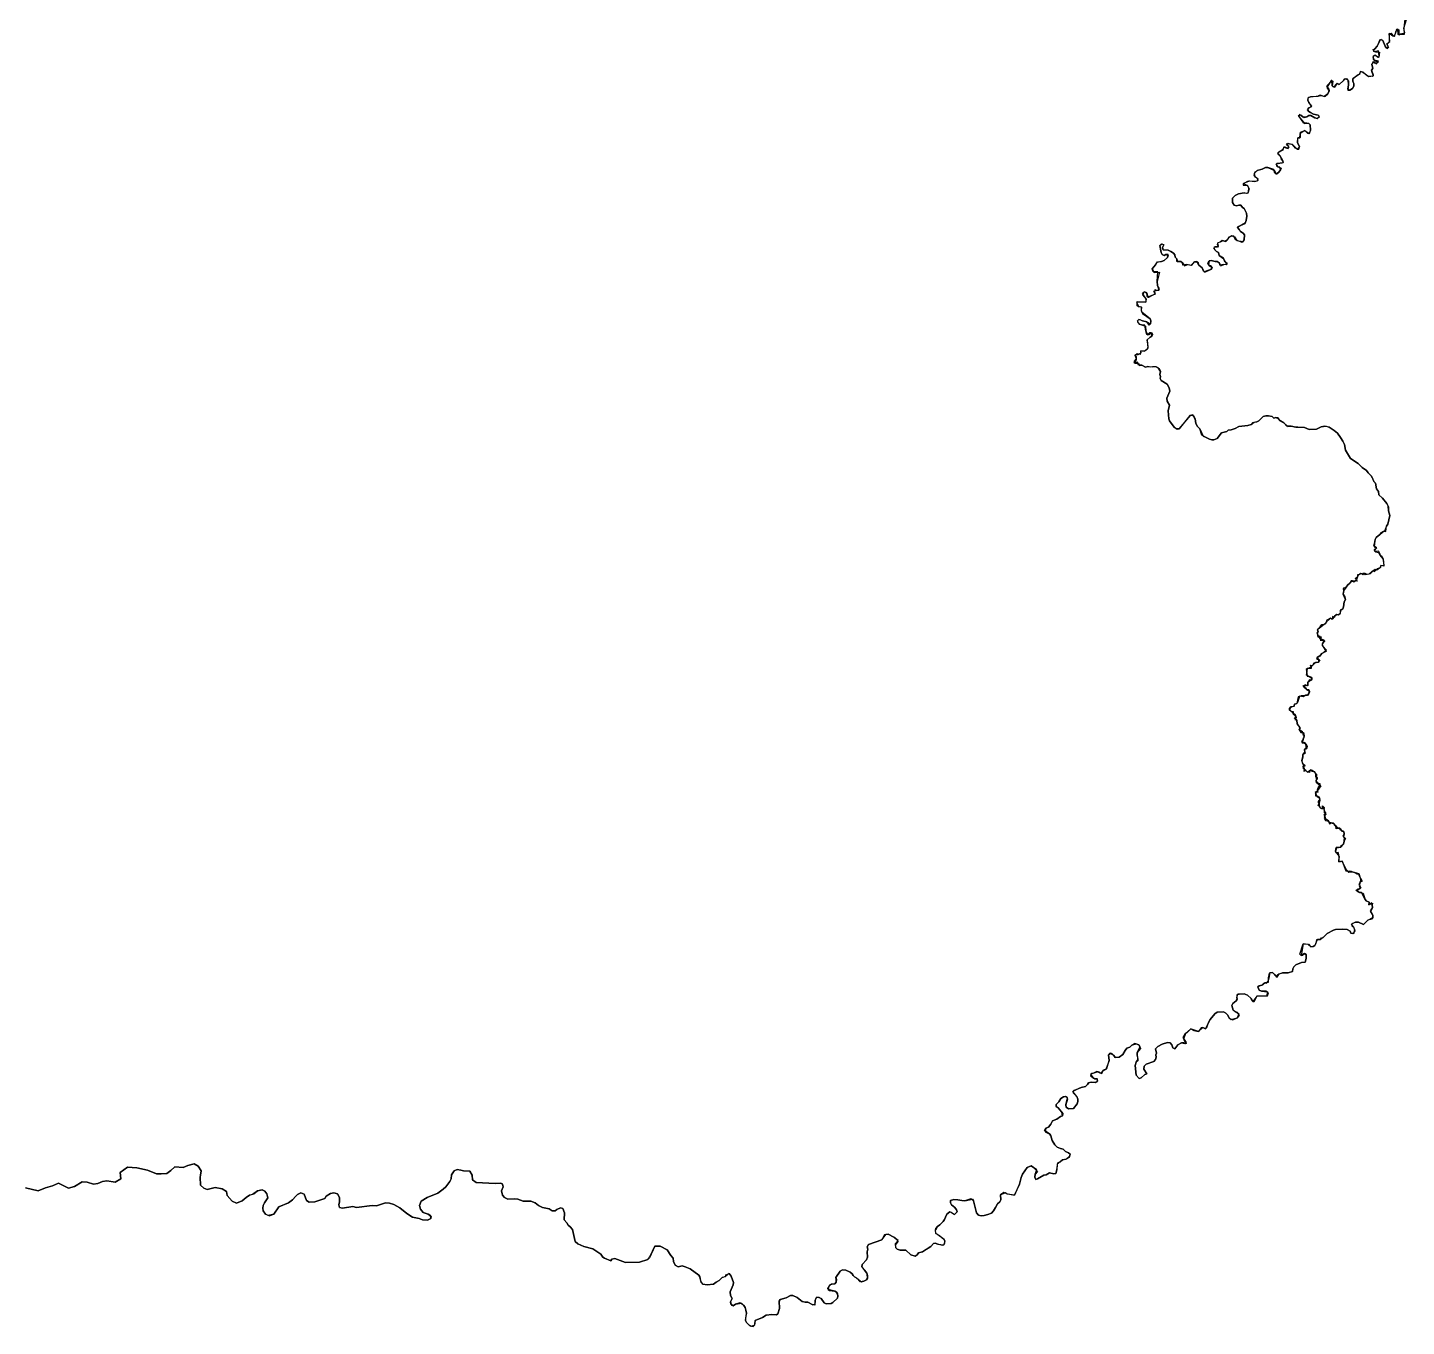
# Model space of a CAD drawing. Extents: x -74 to -34.8, y -33.8 to 5.3.
# Drawn here: x -48.742 to -47.246, y -18.5 to -17.091 of the extents above; entities that cross this region are included whole.
import ezdxf

# ---------------------------------------------------------------- set-up
doc = ezdxf.new("R2010")
doc.units = 0
doc.header["$LTSCALE"] = 2
doc.layers.add('UFEBRASIL', color=7, linetype='Continuous')

msp = doc.modelspace()

# ---------------------------------------------------------------- linework, layer by layer
at = {"layer": 'UFEBRASIL'}
for points in [[(-47.2477, -17.0818), (-47.2485, -17.0917), (-47.2482, -17.0986), (-47.2541, -17.0989), (-47.255, -17.0983), (-47.2552, -17.0927), (-47.2565, -17.0931), (-47.2575, -17.0955), (-47.2593, -17.1008), (-47.2605, -17.1004), (-47.2645, -17.0975), (-47.2647, -17.0986), (-47.2647, -17.1069), (-47.267, -17.1094), (-47.2653, -17.1126), (-47.2671, -17.1137), (-47.269, -17.1112), (-47.2716, -17.105), (-47.2747, -17.1041), (-47.2775, -17.111), (-47.2801, -17.114), (-47.2821, -17.116), (-47.2796, -17.1173), (-47.2751, -17.1178), (-47.2759, -17.1231), (-47.277, -17.1233), (-47.2797, -17.121), (-47.2822, -17.1228), (-47.281, -17.1262), (-47.2797, -17.1269), (-47.2764, -17.1284), (-47.2797, -17.1298), (-47.2821, -17.1279), (-47.2834, -17.1306), (-47.2824, -17.1354), (-47.2838, -17.1384), (-47.2819, -17.1432), (-47.2827, -17.1441), (-47.2881, -17.1435), (-47.2931, -17.1394), (-47.2958, -17.1386), (-47.2971, -17.142), (-47.2991, -17.1426), (-47.3042, -17.1469), (-47.3043, -17.1486), (-47.3031, -17.1521), (-47.303, -17.1545), (-47.3045, -17.1571), (-47.3074, -17.159), (-47.3095, -17.1577), (-47.3087, -17.1532), (-47.3092, -17.148), (-47.3125, -17.1464), (-47.3134, -17.147), (-47.3146, -17.1488), (-47.3188, -17.1527), (-47.3219, -17.152), (-47.325, -17.1557), (-47.3265, -17.1542), (-47.3267, -17.1482), (-47.3277, -17.1483), (-47.3321, -17.1559), (-47.3298, -17.16), (-47.3313, -17.1628), (-47.3352, -17.1657), (-47.3365, -17.1654), (-47.3409, -17.1651), (-47.3419, -17.1659), (-47.3499, -17.1661), (-47.3528, -17.1677), (-47.353, -17.1698), (-47.3519, -17.1723), (-47.349, -17.177), (-47.3518, -17.1781), (-47.3532, -17.1802), (-47.3517, -17.182), (-47.3498, -17.1832), (-47.3466, -17.1848), (-47.3418, -17.1859), (-47.3407, -17.1883), (-47.3428, -17.1896), (-47.3452, -17.1889), (-47.3496, -17.1862), (-47.3517, -17.1862), (-47.354, -17.1879), (-47.3582, -17.1883), (-47.3618, -17.1851), (-47.3626, -17.1875), (-47.3565, -17.1951), (-47.3541, -17.1947), (-47.3519, -17.195), (-47.3502, -17.1965), (-47.3499, -17.2023), (-47.3514, -17.206), (-47.3529, -17.206), (-47.3561, -17.2026), (-47.3614, -17.2063), (-47.3619, -17.2104), (-47.3638, -17.2107), (-47.3642, -17.212), (-47.3642, -17.2158), (-47.3619, -17.2202), (-47.3644, -17.2227), (-47.3661, -17.2218), (-47.3695, -17.2177), (-47.376, -17.2172), (-47.3745, -17.2192), (-47.3736, -17.2212), (-47.3757, -17.2221), (-47.3793, -17.2208), (-47.38, -17.2239), (-47.3853, -17.227), (-47.3853, -17.228), (-47.3834, -17.2297), (-47.3818, -17.2322), (-47.3799, -17.2355), (-47.3797, -17.2374), (-47.3809, -17.2379), (-47.3873, -17.2391), (-47.3869, -17.2411), (-47.3851, -17.2422), (-47.3819, -17.2434), (-47.3827, -17.2454), (-47.3842, -17.2478), (-47.3876, -17.2498), (-47.3887, -17.2489), (-47.3896, -17.2451), (-47.3961, -17.2428), (-47.3989, -17.2426), (-47.4025, -17.2445), (-47.4078, -17.246), (-47.4111, -17.2492), (-47.4105, -17.2527), (-47.4083, -17.2538), (-47.4073, -17.2567), (-47.4083, -17.2576), (-47.4105, -17.2578), (-47.4176, -17.2577), (-47.4229, -17.2606), (-47.4231, -17.2621), (-47.4182, -17.2624), (-47.4166, -17.2658), (-47.4178, -17.2705), (-47.4193, -17.2709), (-47.422, -17.2702), (-47.428, -17.2715), (-47.4317, -17.2733), (-47.4345, -17.2762), (-47.4345, -17.2808), (-47.4328, -17.2835), (-47.4301, -17.2842), (-47.4277, -17.2836), (-47.4255, -17.2836), (-47.4238, -17.2862), (-47.4218, -17.2872), (-47.4195, -17.2924), (-47.4192, -17.2954), (-47.4197, -17.3002), (-47.4212, -17.3039), (-47.4289, -17.3072), (-47.4294, -17.308), (-47.426, -17.3122), (-47.423, -17.3141), (-47.4217, -17.316), (-47.4218, -17.3213), (-47.4242, -17.324), (-47.4312, -17.3212), (-47.4333, -17.3173), (-47.4354, -17.317), (-47.4391, -17.3192), (-47.4401, -17.3213), (-47.4429, -17.3231), (-47.4457, -17.3218), (-47.4478, -17.3236), (-47.451, -17.325), (-47.4502, -17.3282), (-47.451, -17.3291), (-47.4549, -17.3297), (-47.4543, -17.3319), (-47.452, -17.3339), (-47.4499, -17.335), (-47.4491, -17.3382), (-47.444, -17.3418), (-47.4438, -17.3439), (-47.4405, -17.3465), (-47.4416, -17.3484), (-47.4441, -17.348), (-47.4483, -17.3488), (-47.4486, -17.3464), (-47.4513, -17.3449), (-47.4534, -17.3448), (-47.4576, -17.3437), (-47.46, -17.3442), (-47.4608, -17.3485), (-47.4599, -17.3493), (-47.4565, -17.3508), (-47.4575, -17.3532), (-47.4653, -17.3559), (-47.4662, -17.3552), (-47.4674, -17.3518), (-47.4713, -17.3488), (-47.4732, -17.3447), (-47.4759, -17.3451), (-47.4799, -17.3491), (-47.4842, -17.3481), (-47.4886, -17.3487), (-47.489, -17.3463), (-47.4908, -17.3448), (-47.4951, -17.3448), (-47.4949, -17.342), (-47.497, -17.3401), (-47.4972, -17.3375), (-47.4986, -17.3358), (-47.5015, -17.3338), (-47.5044, -17.3323), (-47.5099, -17.332), (-47.5104, -17.3297), (-47.5091, -17.3267), (-47.5119, -17.3259), (-47.5133, -17.3275), (-47.5122, -17.3349), (-47.511, -17.3371), (-47.5088, -17.3382), (-47.507, -17.337), (-47.5045, -17.3382), (-47.5052, -17.3405), (-47.5088, -17.3435), (-47.5117, -17.3449), (-47.5169, -17.3458), (-47.518, -17.3483), (-47.5217, -17.3528), (-47.5196, -17.3567), (-47.514, -17.3562), (-47.5162, -17.3666), (-47.516, -17.3708), (-47.5145, -17.376), (-47.5173, -17.3762), (-47.5186, -17.3753), (-47.5197, -17.378), (-47.5187, -17.3803), (-47.5266, -17.3833), (-47.5273, -17.3825), (-47.5273, -17.3802), (-47.5284, -17.3783), (-47.5305, -17.3776), (-47.5323, -17.3811), (-47.5283, -17.3858), (-47.5291, -17.3893), (-47.5388, -17.3888), (-47.5364, -17.3938), (-47.5352, -17.3936), (-47.5333, -17.3944), (-47.5336, -17.3978), (-47.5321, -17.4012), (-47.524, -17.4069), (-47.5232, -17.4093), (-47.5237, -17.4125), (-47.5251, -17.4137), (-47.5275, -17.4104), (-47.5321, -17.4093), (-47.5363, -17.4076), (-47.5378, -17.4093), (-47.5376, -17.4104), (-47.5358, -17.4127), (-47.5335, -17.4135), (-47.5291, -17.4151), (-47.5288, -17.42), (-47.5268, -17.4245), (-47.5255, -17.4241), (-47.5224, -17.4222), (-47.5214, -17.4239), (-47.5223, -17.4259), (-47.5241, -17.4267), (-47.5272, -17.4297), (-47.5264, -17.4388), (-47.5273, -17.4404), (-47.5301, -17.442), (-47.534, -17.4418), (-47.5347, -17.4455), (-47.5381, -17.4448), (-47.5402, -17.4469), (-47.5391, -17.4478), (-47.5393, -17.4515), (-47.5412, -17.4543), (-47.5402, -17.4549), (-47.5365, -17.4549), (-47.5354, -17.4575), (-47.5331, -17.4572), (-47.5289, -17.4593), (-47.5264, -17.4588), (-47.5215, -17.4592), (-47.5202, -17.4586), (-47.5174, -17.4592), (-47.5143, -17.4608), (-47.5127, -17.4641), (-47.5135, -17.4672), (-47.5128, -17.4697), (-47.513, -17.4718), (-47.5121, -17.4738), (-47.5055, -17.4779), (-47.5032, -17.4818), (-47.5025, -17.4855), (-47.5057, -17.493), (-47.5054, -17.4962), (-47.5028, -17.5008), (-47.5043, -17.5069), (-47.5036, -17.5155), (-47.5028, -17.5177), (-47.4978, -17.5246), (-47.4945, -17.5268), (-47.4925, -17.5264), (-47.48, -17.5114), (-47.4768, -17.5118), (-47.475, -17.5154), (-47.4743, -17.5205), (-47.4727, -17.5237), (-47.47, -17.5264), (-47.4665, -17.5344), (-47.464, -17.5352), (-47.4594, -17.5377), (-47.4571, -17.5384), (-47.455, -17.5384), (-47.4513, -17.537), (-47.4464, -17.5308), (-47.4406, -17.5293), (-47.4393, -17.5277), (-47.4362, -17.5274), (-47.4317, -17.5261), (-47.4276, -17.5239), (-47.4181, -17.5227), (-47.4142, -17.5215), (-47.4112, -17.5191), (-47.4083, -17.5187), (-47.4059, -17.5175), (-47.4013, -17.5128), (-47.3986, -17.5122), (-47.3955, -17.5121), (-47.3917, -17.513), (-47.3898, -17.5148), (-47.3876, -17.5141), (-47.3842, -17.5155), (-47.3835, -17.5174), (-47.3789, -17.5199), (-47.3745, -17.5239), (-47.3708, -17.5236), (-47.366, -17.5247), (-47.3637, -17.5244), (-47.3564, -17.5248), (-47.3514, -17.5269), (-47.3434, -17.5267), (-47.3383, -17.5242), (-47.3331, -17.5235), (-47.3296, -17.5247), (-47.3242, -17.5282), (-47.3208, -17.5312), (-47.3173, -17.5357), (-47.3147, -17.5398), (-47.3131, -17.5434), (-47.312, -17.5496), (-47.3066, -17.5585), (-47.2981, -17.5641), (-47.294, -17.5683), (-47.2892, -17.5715), (-47.2873, -17.5742), (-47.2839, -17.5776), (-47.2825, -17.5809), (-47.2813, -17.5833), (-47.2795, -17.5852), (-47.2783, -17.5915), (-47.2762, -17.5945), (-47.2758, -17.5979), (-47.2717, -17.6017), (-47.2673, -17.6075), (-47.2655, -17.6114), (-47.2654, -17.6153), (-47.264, -17.6205), (-47.266, -17.6296), (-47.2675, -17.6321), (-47.2695, -17.6374), (-47.271, -17.6379), (-47.2735, -17.6391), (-47.2748, -17.6411), (-47.2787, -17.6442), (-47.2799, -17.6463), (-47.2804, -17.6508), (-47.2807, -17.6542), (-47.2785, -17.6556), (-47.2808, -17.6583), (-47.2793, -17.6597), (-47.2757, -17.6606), (-47.2762, -17.6614), (-47.2744, -17.6635), (-47.2727, -17.6645), (-47.271, -17.6673), (-47.2703, -17.6753), (-47.2736, -17.6746), (-47.274, -17.6768), (-47.2781, -17.6796), (-47.2797, -17.6791), (-47.282, -17.6804), (-47.2834, -17.6811), (-47.2866, -17.6842), (-47.2903, -17.6847), (-47.2919, -17.6828), (-47.2949, -17.6838), (-47.2969, -17.6844), (-47.299, -17.6847), (-47.299, -17.687), (-47.3001, -17.6903), (-47.2995, -17.6915), (-47.3044, -17.6913), (-47.3057, -17.6913), (-47.3076, -17.6942), (-47.3093, -17.6955), (-47.3114, -17.6981), (-47.3132, -17.7006), (-47.3138, -17.702), (-47.3143, -17.7031), (-47.3144, -17.7059), (-47.3126, -17.7086), (-47.3121, -17.7115), (-47.3135, -17.7141), (-47.3142, -17.7194), (-47.315, -17.7215), (-47.3177, -17.7232), (-47.3178, -17.7266), (-47.3195, -17.7281), (-47.3231, -17.729), (-47.3243, -17.7308), (-47.3261, -17.73), (-47.3266, -17.7332), (-47.3281, -17.7317), (-47.3322, -17.7341), (-47.3324, -17.7355), (-47.3349, -17.7382), (-47.3369, -17.7401), (-47.3402, -17.7427), (-47.3427, -17.7445), (-47.3415, -17.7462), (-47.3428, -17.748), (-47.3423, -17.7507), (-47.3415, -17.7525), (-47.3385, -17.7522), (-47.3394, -17.7558), (-47.3352, -17.7557), (-47.3346, -17.7568), (-47.3372, -17.7597), (-47.3368, -17.7618), (-47.3329, -17.7678), (-47.3362, -17.7695), (-47.3377, -17.7701), (-47.3392, -17.772), (-47.34, -17.7729), (-47.3432, -17.7751), (-47.3431, -17.7761), (-47.34, -17.7771), (-47.3415, -17.7797), (-47.3447, -17.7799), (-47.3465, -17.7807), (-47.3477, -17.7833), (-47.3491, -17.7844), (-47.3491, -17.7864), (-47.3534, -17.7863), (-47.3545, -17.7875), (-47.354, -17.7916), (-47.3536, -17.7946), (-47.3514, -17.7949), (-47.348, -17.7973), (-47.3492, -17.799), (-47.351, -17.7988), (-47.3527, -17.8012), (-47.353, -17.8049), (-47.3541, -17.8053), (-47.3559, -17.8042), (-47.3564, -17.8064), (-47.3553, -17.8069), (-47.3539, -17.8096), (-47.3506, -17.8113), (-47.3513, -17.8122), (-47.3532, -17.8152), (-47.355, -17.8153), (-47.358, -17.8171), (-47.3615, -17.8163), (-47.3633, -17.817), (-47.3647, -17.8245), (-47.3672, -17.825), (-47.3676, -17.8271), (-47.3688, -17.8278), (-47.3717, -17.8288), (-47.373, -17.831), (-47.3705, -17.8332), (-47.3689, -17.8352), (-47.3669, -17.8354), (-47.3657, -17.8394), (-47.3668, -17.8416), (-47.3648, -17.8425), (-47.3643, -17.8463), (-47.3611, -17.8515), (-47.3623, -17.8531), (-47.3605, -17.8557), (-47.3576, -17.8557), (-47.3568, -17.8594), (-47.3576, -17.8619), (-47.3583, -17.865), (-47.3595, -17.866), (-47.359, -17.8672), (-47.355, -17.8677), (-47.3537, -17.8709), (-47.3543, -17.8735), (-47.3569, -17.8747), (-47.3557, -17.8784), (-47.3583, -17.8799), (-47.3583, -17.8821), (-47.3593, -17.8868), (-47.3584, -17.89), (-47.3558, -17.8919), (-47.3581, -17.8921), (-47.3566, -17.8959), (-47.3571, -17.8978), (-47.355, -17.8972), (-47.3532, -17.8988), (-47.3509, -17.8972), (-47.3489, -17.8963), (-47.3461, -17.898), (-47.345, -17.9001), (-47.343, -17.902), (-47.3443, -17.904), (-47.3435, -17.9064), (-47.3442, -17.909), (-47.3437, -17.9098), (-47.3415, -17.9117), (-47.3386, -17.9136), (-47.3412, -17.9175), (-47.3424, -17.9195), (-47.3437, -17.9203), (-47.3448, -17.9209), (-47.3428, -17.9256), (-47.3405, -17.9255), (-47.34, -17.9295), (-47.3404, -17.9324), (-47.3407, -17.9357), (-47.3399, -17.9366), (-47.3396, -17.9377), (-47.3373, -17.9388), (-47.3367, -17.938), (-47.3369, -17.9355), (-47.3351, -17.9396), (-47.3353, -17.9419), (-47.335, -17.9428), (-47.333, -17.9447), (-47.335, -17.9462), (-47.3345, -17.9478), (-47.3353, -17.9487), (-47.3337, -17.9515), (-47.3299, -17.952), (-47.3296, -17.954), (-47.3292, -17.9551), (-47.3274, -17.954), (-47.3242, -17.955), (-47.3242, -17.9561), (-47.3223, -17.9571), (-47.3206, -17.9597), (-47.3179, -17.9597), (-47.3159, -17.9628), (-47.3138, -17.9632), (-47.3136, -17.9658), (-47.3141, -17.9692), (-47.3119, -17.971), (-47.3134, -17.9736), (-47.314, -17.977), (-47.3169, -17.9801), (-47.3195, -17.9806), (-47.3222, -17.9805), (-47.322, -17.9825), (-47.323, -17.9845), (-47.322, -17.9863), (-47.3198, -17.986), (-47.3195, -17.9889), (-47.3188, -17.9908), (-47.3192, -17.9927), (-47.3192, -17.996), (-47.3156, -17.9954), (-47.3115, -18.0061), (-47.3076, -18.0064), (-47.307, -18.0059), (-47.3039, -18.0071), (-47.3001, -18.0081), (-47.298, -18.0089), (-47.2975, -18.0108), (-47.2944, -18.0164), (-47.294, -18.017), (-47.2961, -18.0181), (-47.2972, -18.0223), (-47.2955, -18.0247), (-47.2974, -18.0262), (-47.2993, -18.0259), (-47.2997, -18.0281), (-47.2969, -18.0296), (-47.2928, -18.0303), (-47.291, -18.0363), (-47.2897, -18.0384), (-47.2864, -18.0399), (-47.2868, -18.0428), (-47.2828, -18.0409), (-47.2831, -18.0429), (-47.2826, -18.0462), (-47.2848, -18.0504), (-47.2823, -18.0545), (-47.2825, -18.0566), (-47.2832, -18.0582), (-47.2879, -18.0594), (-47.2925, -18.0641), (-47.2977, -18.0618), (-47.3012, -18.0617), (-47.3055, -18.0637), (-47.305, -18.0655), (-47.3032, -18.0668), (-47.302, -18.0711), (-47.304, -18.0743), (-47.3062, -18.0736), (-47.3068, -18.0715), (-47.3103, -18.0695), (-47.3153, -18.0691), (-47.3228, -18.0697), (-47.325, -18.0704), (-47.3319, -18.0738), (-47.3362, -18.0783), (-47.339, -18.0804), (-47.3422, -18.0805), (-47.3434, -18.0808), (-47.3442, -18.0848), (-47.3453, -18.087), (-47.3469, -18.0882), (-47.3495, -18.0884), (-47.3526, -18.0859), (-47.3578, -18.085), (-47.3602, -18.0977), (-47.3587, -18.0974), (-47.3565, -18.0955), (-47.3547, -18.0968), (-47.3548, -18.1009), (-47.3559, -18.1051), (-47.3598, -18.1054), (-47.3659, -18.1078), (-47.3679, -18.11), (-47.369, -18.1121), (-47.3695, -18.1153), (-47.3741, -18.1166), (-47.3803, -18.1165), (-47.3856, -18.1187), (-47.3874, -18.1206), (-47.3879, -18.1193), (-47.3912, -18.1164), (-47.3947, -18.1171), (-47.3959, -18.1219), (-47.3958, -18.1271), (-47.3994, -18.1274), (-47.4011, -18.1283), (-47.4029, -18.1299), (-47.4057, -18.1306), (-47.4073, -18.1318), (-47.4055, -18.1353), (-47.4031, -18.1364), (-47.3965, -18.1374), (-47.396, -18.1387), (-47.3969, -18.1419), (-47.4082, -18.142), (-47.4124, -18.1477), (-47.4136, -18.1467), (-47.4142, -18.1446), (-47.4184, -18.1407), (-47.4221, -18.1394), (-47.4298, -18.1405), (-47.43, -18.1432), (-47.4295, -18.1452), (-47.4306, -18.1469), (-47.4343, -18.1499), (-47.4354, -18.152), (-47.4338, -18.1572), (-47.43, -18.1592), (-47.4274, -18.163), (-47.43, -18.1658), (-47.4359, -18.1676), (-47.4384, -18.1657), (-47.4397, -18.1627), (-47.4419, -18.1605), (-47.4445, -18.1589), (-47.4512, -18.1592), (-47.4538, -18.1612), (-47.4587, -18.1672), (-47.4607, -18.1704), (-47.464, -18.1774), (-47.4669, -18.1761), (-47.4686, -18.1763), (-47.4715, -18.1801), (-47.4779, -18.178), (-47.48, -18.1772), (-47.4836, -18.1809), (-47.4857, -18.1823), (-47.4877, -18.1886), (-47.4849, -18.1935), (-47.4876, -18.1925), (-47.4899, -18.1924), (-47.4941, -18.1948), (-47.4972, -18.1991), (-47.4994, -18.1981), (-47.5006, -18.1947), (-47.5023, -18.1925), (-47.5052, -18.1923), (-47.5108, -18.194), (-47.5156, -18.1964), (-47.5182, -18.1989), (-47.5171, -18.2037), (-47.5177, -18.2057), (-47.5173, -18.208), (-47.518, -18.2106), (-47.52, -18.2128), (-47.5284, -18.2158), (-47.5306, -18.2178), (-47.5308, -18.2212), (-47.5275, -18.2262), (-47.5296, -18.2271), (-47.5337, -18.2307), (-47.536, -18.2312), (-47.5392, -18.2278), (-47.5401, -18.2173), (-47.5393, -18.2135), (-47.5369, -18.2103), (-47.5382, -18.2057), (-47.538, -18.2031), (-47.5349, -18.1967), (-47.5362, -18.1949), (-47.5406, -18.1934), (-47.5438, -18.1952), (-47.546, -18.1974), (-47.5492, -18.1985), (-47.5512, -18.2009), (-47.5537, -18.2052), (-47.5577, -18.208), (-47.5618, -18.2086), (-47.5635, -18.2062), (-47.5676, -18.2039), (-47.569, -18.2055), (-47.5683, -18.2116), (-47.572, -18.2214), (-47.576, -18.2238), (-47.5776, -18.226), (-47.582, -18.2238), (-47.5846, -18.2251), (-47.5886, -18.227), (-47.5866, -18.2293), (-47.584, -18.2317), (-47.5815, -18.2317), (-47.5818, -18.2351), (-47.5837, -18.2357), (-47.5879, -18.2353), (-47.5908, -18.2358), (-47.5921, -18.2379), (-47.5942, -18.2398), (-47.5989, -18.2409), (-47.6014, -18.2423), (-47.6078, -18.2454), (-47.6074, -18.2469), (-47.6036, -18.2507), (-47.6026, -18.2537), (-47.6023, -18.2563), (-47.6032, -18.2586), (-47.6073, -18.2639), (-47.6127, -18.2643), (-47.6152, -18.2623), (-47.6156, -18.26), (-47.6136, -18.2524), (-47.6159, -18.2507), (-47.618, -18.2511), (-47.6209, -18.2531), (-47.6231, -18.2566), (-47.6258, -18.2594), (-47.6259, -18.2617), (-47.6239, -18.263), (-47.6189, -18.2691), (-47.619, -18.2717), (-47.6211, -18.2724), (-47.6254, -18.2753), (-47.6299, -18.2773), (-47.6317, -18.2807), (-47.6342, -18.284), (-47.6373, -18.2853), (-47.6378, -18.2891), (-47.6328, -18.2916), (-47.6316, -18.2934), (-47.6302, -18.2984), (-47.6273, -18.3031), (-47.6248, -18.3056), (-47.6213, -18.3073), (-47.6184, -18.3078), (-47.6158, -18.3106), (-47.6125, -18.312), (-47.6106, -18.3133), (-47.6117, -18.3169), (-47.6152, -18.3187), (-47.619, -18.3197), (-47.6218, -18.3217), (-47.625, -18.3244), (-47.6251, -18.3304), (-47.6262, -18.3343), (-47.6286, -18.3347), (-47.6333, -18.3335), (-47.6367, -18.3358), (-47.6393, -18.3362), (-47.6462, -18.3402), (-47.6482, -18.3407), (-47.6493, -18.3383), (-47.6489, -18.335), (-47.6469, -18.3303), (-47.6504, -18.3277), (-47.6532, -18.3262), (-47.6576, -18.3278), (-47.6625, -18.3351), (-47.664, -18.3388), (-47.6659, -18.346), (-47.6715, -18.3582), (-47.6794, -18.3564), (-47.6828, -18.355), (-47.6865, -18.3575), (-47.6861, -18.3628), (-47.6872, -18.365), (-47.6897, -18.3674), (-47.6917, -18.3713), (-47.694, -18.375), (-47.6963, -18.3773), (-47.7001, -18.379), (-47.7042, -18.3801), (-47.7073, -18.3804), (-47.7104, -18.3797), (-47.7126, -18.3769), (-47.7155, -18.3639), (-47.7187, -18.3617), (-47.725, -18.3639), (-47.7285, -18.3638), (-47.7325, -18.3628), (-47.737, -18.3626), (-47.7406, -18.3638), (-47.7406, -18.3663), (-47.7394, -18.3685), (-47.736, -18.3713), (-47.734, -18.3738), (-47.7333, -18.3759), (-47.7362, -18.3789), (-47.7413, -18.3759), (-47.7426, -18.3765), (-47.7447, -18.3785), (-47.7462, -18.3817), (-47.7471, -18.3843), (-47.7485, -18.3866), (-47.7522, -18.3902), (-47.7547, -18.3917), (-47.7569, -18.3957), (-47.7571, -18.3966), (-47.7564, -18.3993), (-47.7525, -18.4017), (-47.7476, -18.4058), (-47.7467, -18.4078), (-47.7479, -18.4116), (-47.7495, -18.4126), (-47.7545, -18.4112), (-47.7571, -18.4099), (-47.7591, -18.4103), (-47.7619, -18.4137), (-47.7712, -18.4193), (-47.7753, -18.4205), (-47.7768, -18.4225), (-47.779, -18.4241), (-47.7836, -18.4226), (-47.7892, -18.4177), (-47.7926, -18.4174), (-47.7953, -18.4176), (-47.7985, -18.4163), (-47.8, -18.4149), (-47.8002, -18.4104), (-47.7975, -18.4069), (-47.802, -18.4034), (-47.8084, -18.4002), (-47.8121, -18.401), (-47.8153, -18.4063), (-47.8297, -18.4113), (-47.8312, -18.4141), (-47.8305, -18.4163), (-47.8309, -18.4194), (-47.8308, -18.4252), (-47.8318, -18.4282), (-47.8366, -18.4331), (-47.837, -18.4358), (-47.8309, -18.4435), (-47.8306, -18.4452), (-47.8308, -18.448), (-47.8319, -18.4498), (-47.8346, -18.4513), (-47.8388, -18.4518), (-47.8424, -18.4478), (-47.8448, -18.4465), (-47.8463, -18.4451), (-47.8474, -18.4431), (-47.8495, -18.4413), (-47.8544, -18.4394), (-47.858, -18.439), (-47.8605, -18.4402), (-47.8649, -18.4472), (-47.8645, -18.4494), (-47.8646, -18.4523), (-47.8661, -18.4542), (-47.8713, -18.455), (-47.8725, -18.4565), (-47.8735, -18.4603), (-47.8719, -18.4612), (-47.8663, -18.462), (-47.8644, -18.463), (-47.8633, -18.4648), (-47.8628, -18.4673), (-47.8632, -18.4697), (-47.8682, -18.4744), (-47.8703, -18.4754), (-47.8755, -18.4757), (-47.8776, -18.4748), (-47.8809, -18.4701), (-47.8856, -18.4685), (-47.8869, -18.4696), (-47.8875, -18.4719), (-47.8879, -18.4772), (-47.8902, -18.4769), (-47.8955, -18.4741), (-47.8984, -18.4741), (-47.9016, -18.4731), (-47.9072, -18.469), (-47.9117, -18.4668), (-47.9143, -18.4666), (-47.9191, -18.4694), (-47.9254, -18.4712), (-47.9266, -18.4729), (-47.9263, -18.4809), (-47.928, -18.4865), (-47.9295, -18.4878), (-47.9347, -18.4873), (-47.9406, -18.4881), (-47.9448, -18.4905), (-47.9527, -18.4938), (-47.9535, -18.4991), (-47.9569, -18.5002), (-47.9588, -18.4994), (-47.9622, -18.4961), (-47.9632, -18.4938), (-47.9625, -18.4893), (-47.9622, -18.4859), (-47.9626, -18.4827), (-47.9634, -18.4798), (-47.965, -18.4774), (-47.9691, -18.4747), (-47.9738, -18.4762), (-47.9764, -18.4778), (-47.9792, -18.476), (-47.9793, -18.4737), (-47.9774, -18.4701), (-47.9795, -18.4667), (-47.9799, -18.4627), (-47.9764, -18.4551), (-47.9761, -18.4526), (-47.9786, -18.4456), (-47.9809, -18.4429), (-47.9843, -18.4457), (-47.9852, -18.4463), (-47.9886, -18.4473), (-47.9916, -18.4506), (-47.9951, -18.4521), (-47.9979, -18.4546), (-48.0048, -18.4551), (-48.0093, -18.4543), (-48.0117, -18.4511), (-48.0127, -18.4465), (-48.0136, -18.4447), (-48.0232, -18.4377), (-48.0285, -18.4357), (-48.0318, -18.4344), (-48.0362, -18.4355), (-48.0394, -18.4337), (-48.0411, -18.4299), (-48.0416, -18.4264), (-48.0442, -18.4234), (-48.048, -18.417), (-48.0558, -18.4132), (-48.0614, -18.4131), (-48.0673, -18.4259), (-48.069, -18.4278), (-48.0782, -18.4305), (-48.0933, -18.4309), (-48.1049, -18.4266), (-48.108, -18.4273), (-48.1093, -18.4291), (-48.116, -18.4264), (-48.1179, -18.425), (-48.1201, -18.4218), (-48.1287, -18.4161), (-48.1387, -18.4137), (-48.145, -18.4107), (-48.1478, -18.4082), (-48.1508, -18.3952), (-48.1532, -18.3924), (-48.1557, -18.3905), (-48.1569, -18.388), (-48.1598, -18.3845), (-48.1594, -18.377), (-48.1614, -18.3722), (-48.1638, -18.3715), (-48.1677, -18.3735), (-48.1698, -18.375), (-48.1729, -18.375), (-48.176, -18.3728), (-48.1833, -18.3712), (-48.1879, -18.3692), (-48.1915, -18.3661), (-48.196, -18.3642), (-48.2044, -18.3644), (-48.2101, -18.3621), (-48.2141, -18.3618), (-48.221, -18.3623), (-48.2248, -18.3603), (-48.2267, -18.3579), (-48.2279, -18.3532), (-48.2262, -18.3487), (-48.2268, -18.3457), (-48.2289, -18.3447), (-48.2346, -18.3451), (-48.2554, -18.344), (-48.2593, -18.3411), (-48.2597, -18.3362), (-48.2624, -18.3319), (-48.2693, -18.3314), (-48.2719, -18.3309), (-48.276, -18.33), (-48.2791, -18.3315), (-48.2822, -18.3357), (-48.2826, -18.3401), (-48.2841, -18.343), (-48.2883, -18.3487), (-48.2912, -18.3512), (-48.2971, -18.3556), (-48.3085, -18.3603), (-48.3149, -18.3642), (-48.3169, -18.3689), (-48.3157, -18.3731), (-48.3128, -18.3767), (-48.3073, -18.3783), (-48.3042, -18.381), (-48.3047, -18.3831), (-48.3081, -18.385), (-48.3136, -18.3848), (-48.3174, -18.3831), (-48.3243, -18.3818), (-48.3305, -18.3777), (-48.3381, -18.3716), (-48.3416, -18.3697), (-48.3449, -18.368), (-48.3495, -18.3664), (-48.3536, -18.3661), (-48.3635, -18.3694), (-48.3682, -18.3689), (-48.3854, -18.3712), (-48.3892, -18.3702), (-48.4005, -18.3719), (-48.4037, -18.3712), (-48.4044, -18.3682), (-48.4036, -18.3651), (-48.4038, -18.3603), (-48.4057, -18.3563), (-48.4098, -18.3554), (-48.4135, -18.3562), (-48.418, -18.3591), (-48.4195, -18.3615), (-48.4305, -18.3652), (-48.4366, -18.3653), (-48.4395, -18.3635), (-48.442, -18.3566), (-48.4457, -18.3553), (-48.4494, -18.3571), (-48.451, -18.3589), (-48.4547, -18.3631), (-48.4591, -18.3662), (-48.4695, -18.3707), (-48.4748, -18.3784), (-48.4812, -18.3801), (-48.4841, -18.3786), (-48.4864, -18.3749), (-48.4869, -18.372), (-48.4866, -18.3689), (-48.4852, -18.3661), (-48.4814, -18.3606), (-48.4824, -18.3563), (-48.4848, -18.3536), (-48.4877, -18.3521), (-48.4928, -18.353), (-48.4982, -18.3572), (-48.5013, -18.358), (-48.5051, -18.3603), (-48.5092, -18.3641), (-48.5156, -18.3664), (-48.5203, -18.3644), (-48.5257, -18.3581), (-48.5262, -18.354), (-48.5311, -18.3511), (-48.5385, -18.3497), (-48.5472, -18.3518), (-48.551, -18.3501), (-48.5545, -18.3469), (-48.5548, -18.3383), (-48.5545, -18.3362), (-48.5537, -18.3314), (-48.5572, -18.3265), (-48.5614, -18.3239), (-48.5684, -18.3258), (-48.5735, -18.3279), (-48.5824, -18.3272), (-48.5866, -18.3311), (-48.5912, -18.3342), (-48.5973, -18.3348), (-48.6024, -18.3348), (-48.612, -18.3309), (-48.6237, -18.3281), (-48.6338, -18.3276), (-48.6416, -18.3334), (-48.6411, -18.3403), (-48.6472, -18.3439), (-48.6561, -18.3424), (-48.661, -18.3432), (-48.6661, -18.3452), (-48.6706, -18.3459), (-48.6775, -18.3437), (-48.6829, -18.3435), (-48.6911, -18.3485), (-48.6977, -18.3502), (-48.7086, -18.345), (-48.7152, -18.3478), (-48.7227, -18.3499), (-48.7306, -18.3533), (-48.7444, -18.3498)], [(-48.7444, -18.3498), (-48.7306, -18.3533), (-48.7227, -18.3499), (-48.7152, -18.3478), (-48.7086, -18.345), (-48.6977, -18.3502), (-48.6911, -18.3485), (-48.6829, -18.3435), (-48.6775, -18.3437), (-48.6706, -18.3459), (-48.6661, -18.3452), (-48.661, -18.3432), (-48.6561, -18.3424), (-48.6538, -18.3428), (-48.6472, -18.3439), (-48.6411, -18.3403), (-48.6416, -18.3334), (-48.6338, -18.3276), (-48.6237, -18.3281), (-48.612, -18.3309), (-48.6024, -18.3348), (-48.5973, -18.3348), (-48.5912, -18.3342), (-48.5866, -18.3311), (-48.5824, -18.3272), (-48.5735, -18.3279), (-48.5684, -18.3258), (-48.5614, -18.3239), (-48.5572, -18.3265), (-48.5537, -18.3314), (-48.5545, -18.3362), (-48.5548, -18.3383), (-48.5545, -18.3469), (-48.551, -18.3501), (-48.5472, -18.3518), (-48.5385, -18.3497), (-48.5311, -18.3511), (-48.5262, -18.354), (-48.5257, -18.3581), (-48.5203, -18.3644), (-48.5156, -18.3664), (-48.5092, -18.3641), (-48.5051, -18.3603), (-48.5013, -18.358), (-48.4965, -18.3563), (-48.4928, -18.353), (-48.4877, -18.3521), (-48.4848, -18.3536), (-48.4824, -18.3563), (-48.4814, -18.3606), (-48.4852, -18.3661), (-48.4866, -18.3689), (-48.4869, -18.372), (-48.4864, -18.3749), (-48.4841, -18.3786), (-48.4794, -18.3803), (-48.4791, -18.3801), (-48.4748, -18.3784), (-48.4695, -18.3707), (-48.4591, -18.3662), (-48.4547, -18.3631), (-48.451, -18.3589), (-48.4494, -18.3571), (-48.4457, -18.3553), (-48.442, -18.3566), (-48.4395, -18.3635), (-48.4366, -18.3653), (-48.4305, -18.3652), (-48.4195, -18.3615), (-48.418, -18.3591), (-48.4135, -18.3562), (-48.4098, -18.3554), (-48.4057, -18.3563), (-48.4038, -18.3603), (-48.4036, -18.3651), (-48.4044, -18.3682), (-48.4037, -18.3712), (-48.4005, -18.3719), (-48.3892, -18.3702), (-48.3854, -18.3712), (-48.3682, -18.3689), (-48.3635, -18.3694), (-48.3536, -18.3661), (-48.3495, -18.3664), (-48.3449, -18.368), (-48.3416, -18.3697), (-48.3381, -18.3716), (-48.3305, -18.3777), (-48.3243, -18.3818), (-48.3174, -18.3831), (-48.3136, -18.3848), (-48.3081, -18.385), (-48.3047, -18.3831), (-48.3045, -18.3802), (-48.3073, -18.3783), (-48.3128, -18.3767), (-48.3157, -18.3731), (-48.3169, -18.3689), (-48.3149, -18.3642), (-48.3085, -18.3603), (-48.2971, -18.3556), (-48.2912, -18.3512), (-48.2883, -18.3487), (-48.2841, -18.343), (-48.2826, -18.3401), (-48.2822, -18.3357), (-48.2791, -18.3315), (-48.276, -18.33), (-48.2719, -18.3309), (-48.2693, -18.3314), (-48.2624, -18.3319), (-48.2597, -18.3362), (-48.2593, -18.3411), (-48.2554, -18.344), (-48.2346, -18.3451), (-48.2289, -18.3447), (-48.2267, -18.3458), (-48.2262, -18.3487), (-48.2279, -18.3532), (-48.2267, -18.3579), (-48.2248, -18.3603), (-48.221, -18.3623), (-48.2141, -18.3618), (-48.2101, -18.3621), (-48.2044, -18.3644), (-48.196, -18.3642), (-48.1915, -18.3661), (-48.1879, -18.3692), (-48.1833, -18.3712), (-48.176, -18.3728), (-48.1729, -18.375), (-48.1698, -18.375), (-48.1677, -18.3735), (-48.1638, -18.3715), (-48.1614, -18.3722), (-48.1594, -18.377), (-48.1598, -18.3845), (-48.1569, -18.388), (-48.1557, -18.3905), (-48.1532, -18.3924), (-48.1508, -18.3952), (-48.1478, -18.4082), (-48.145, -18.4107), (-48.1387, -18.4137), (-48.1287, -18.4161), (-48.1201, -18.4218), (-48.1179, -18.425), (-48.116, -18.4264), (-48.1093, -18.4291), (-48.108, -18.4273), (-48.1049, -18.4266), (-48.0962, -18.4298), (-48.0933, -18.4309), (-48.0782, -18.4305), (-48.069, -18.4278), (-48.0668, -18.4247), (-48.0614, -18.4131), (-48.0558, -18.4132), (-48.048, -18.417), (-48.0442, -18.4234), (-48.0416, -18.4264), (-48.0411, -18.4299), (-48.0394, -18.4337), (-48.0362, -18.4355), (-48.0318, -18.4344), (-48.0285, -18.4357), (-48.0232, -18.4377), (-48.0136, -18.4447), (-48.0127, -18.4465), (-48.0117, -18.4521), (-48.0093, -18.4543), (-48.0048, -18.4551), (-47.9979, -18.4546), (-47.9951, -18.4521), (-47.9916, -18.4506), (-47.9886, -18.4473), (-47.9843, -18.4457), (-47.9843, -18.4444), (-47.9809, -18.4429), (-47.9786, -18.4456), (-47.9761, -18.4526), (-47.9764, -18.4551), (-47.9799, -18.4627), (-47.9795, -18.4667), (-47.9774, -18.4701), (-47.9793, -18.4737), (-47.9784, -18.4773), (-47.9764, -18.4778), (-47.9738, -18.4762), (-47.9675, -18.4751), (-47.965, -18.4774), (-47.9634, -18.4798), (-47.9626, -18.4827), (-47.9622, -18.4859), (-47.9632, -18.4911), (-47.9632, -18.4938), (-47.9622, -18.4961), (-47.9588, -18.4994), (-47.9549, -18.5003), (-47.9535, -18.4991), (-47.9528, -18.4974), (-47.9527, -18.4938), (-47.9448, -18.4905), (-47.9406, -18.4881), (-47.9347, -18.4873), (-47.9295, -18.4878), (-47.928, -18.4865), (-47.9263, -18.4809), (-47.9266, -18.4729), (-47.9254, -18.4712), (-47.9191, -18.4694), (-47.9143, -18.4666), (-47.9117, -18.4668), (-47.9072, -18.469), (-47.9016, -18.4731), (-47.8984, -18.4741), (-47.8955, -18.4741), (-47.8902, -18.4769), (-47.8875, -18.4759), (-47.8875, -18.4719), (-47.8856, -18.4685), (-47.8837, -18.4686), (-47.8809, -18.4701), (-47.8776, -18.4748), (-47.8755, -18.4757), (-47.8703, -18.4754), (-47.8682, -18.4744), (-47.8632, -18.4697), (-47.8628, -18.4673), (-47.8633, -18.4648), (-47.8644, -18.463), (-47.8663, -18.462), (-47.8735, -18.4603), (-47.8737, -18.4592), (-47.8713, -18.455), (-47.8697, -18.4542), (-47.8661, -18.4542), (-47.8646, -18.4523), (-47.8646, -18.4491), (-47.8649, -18.4472), (-47.8605, -18.4402), (-47.858, -18.439), (-47.8544, -18.4394), (-47.8495, -18.4413), (-47.8474, -18.4431), (-47.8463, -18.4451), (-47.8448, -18.4465), (-47.8424, -18.4478), (-47.8374, -18.4519), (-47.8346, -18.4513), (-47.8319, -18.4498), (-47.8308, -18.448), (-47.8309, -18.4435), (-47.8316, -18.4418), (-47.837, -18.4358), (-47.8366, -18.4331), (-47.8318, -18.4282), (-47.8308, -18.4252), (-47.8309, -18.4194), (-47.8305, -18.4163), (-47.8312, -18.4141), (-47.8297, -18.4113), (-47.8153, -18.4063), (-47.8106, -18.4001), (-47.8084, -18.4002), (-47.802, -18.4034), (-47.7973, -18.4078), (-47.8007, -18.412), (-47.8, -18.4149), (-47.7985, -18.4163), (-47.7953, -18.4176), (-47.7926, -18.4174), (-47.7892, -18.4177), (-47.7836, -18.4226), (-47.779, -18.4241), (-47.7768, -18.4225), (-47.7753, -18.4205), (-47.7712, -18.4193), (-47.7695, -18.4183), (-47.7619, -18.4137), (-47.7591, -18.4103), (-47.7571, -18.4099), (-47.7545, -18.4112), (-47.7479, -18.4116), (-47.7468, -18.4099), (-47.7467, -18.4078), (-47.7476, -18.4058), (-47.7544, -18.401), (-47.7564, -18.3993), (-47.7569, -18.3957), (-47.7564, -18.3939), (-47.7547, -18.3917), (-47.7522, -18.3902), (-47.7485, -18.3866), (-47.7471, -18.3843), (-47.7462, -18.3817), (-47.7447, -18.3785), (-47.7413, -18.3759), (-47.74, -18.3762), (-47.7362, -18.3789), (-47.7333, -18.3759), (-47.734, -18.3738), (-47.736, -18.3713), (-47.7394, -18.3685), (-47.7406, -18.3663), (-47.7406, -18.3638), (-47.737, -18.3626), (-47.7325, -18.3628), (-47.7285, -18.3638), (-47.725, -18.3639), (-47.7169, -18.3621), (-47.7155, -18.3639), (-47.7126, -18.3769), (-47.7104, -18.3797), (-47.7073, -18.3804), (-47.7042, -18.3801), (-47.7001, -18.379), (-47.6963, -18.3773), (-47.694, -18.375), (-47.6917, -18.3713), (-47.6897, -18.3674), (-47.6872, -18.365), (-47.6861, -18.3628), (-47.6865, -18.3575), (-47.6811, -18.3551), (-47.6794, -18.3564), (-47.6707, -18.3575), (-47.6659, -18.346), (-47.664, -18.3388), (-47.6625, -18.3351), (-47.6576, -18.3278), (-47.6532, -18.3262), (-47.6504, -18.3277), (-47.6464, -18.3322), (-47.6489, -18.335), (-47.6493, -18.3383), (-47.6482, -18.3407), (-47.6462, -18.3402), (-47.6393, -18.3362), (-47.6367, -18.3358), (-47.6333, -18.3335), (-47.6286, -18.3347), (-47.6262, -18.3343), (-47.6251, -18.3304), (-47.6243, -18.3226), (-47.6218, -18.3217), (-47.619, -18.3197), (-47.6152, -18.3187), (-47.6112, -18.3153), (-47.6106, -18.3133), (-47.6125, -18.312), (-47.6158, -18.3106), (-47.6184, -18.3078), (-47.6213, -18.3073), (-47.6248, -18.3056), (-47.6273, -18.3031), (-47.6302, -18.2984), (-47.6316, -18.2934), (-47.6328, -18.2916), (-47.6388, -18.2877), (-47.6373, -18.2853), (-47.6342, -18.284), (-47.6317, -18.2807), (-47.6299, -18.2773), (-47.6254, -18.2753), (-47.6211, -18.2724), (-47.619, -18.2717), (-47.6197, -18.2678), (-47.6239, -18.263), (-47.6259, -18.2617), (-47.6258, -18.2594), (-47.6231, -18.2566), (-47.6209, -18.2531), (-47.618, -18.2511), (-47.6146, -18.2509), (-47.6135, -18.2537), (-47.6156, -18.26), (-47.6152, -18.2623), (-47.6127, -18.2643), (-47.6073, -18.2639), (-47.6032, -18.2586), (-47.6023, -18.2563), (-47.6026, -18.2537), (-47.6036, -18.2507), (-47.6078, -18.2454), (-47.6066, -18.2441), (-47.6014, -18.2423), (-47.5989, -18.2409), (-47.5942, -18.2398), (-47.5921, -18.2379), (-47.5908, -18.2358), (-47.5879, -18.2353), (-47.5837, -18.2357), (-47.5809, -18.2337), (-47.5815, -18.2317), (-47.5854, -18.2312), (-47.5882, -18.2289), (-47.5878, -18.2255), (-47.5846, -18.2251), (-47.5805, -18.2238), (-47.5765, -18.226), (-47.5748, -18.2224), (-47.571, -18.2203), (-47.5683, -18.2116), (-47.569, -18.2055), (-47.566, -18.2039), (-47.5635, -18.2062), (-47.5618, -18.2086), (-47.5577, -18.208), (-47.5537, -18.2052), (-47.5512, -18.2009), (-47.5492, -18.1985), (-47.546, -18.1974), (-47.5438, -18.1952), (-47.539, -18.1935), (-47.5362, -18.1949), (-47.5346, -18.1986), (-47.538, -18.2031), (-47.5382, -18.2057), (-47.5375, -18.212), (-47.5393, -18.2135), (-47.5401, -18.2173), (-47.5392, -18.2278), (-47.536, -18.2312), (-47.5337, -18.2307), (-47.5296, -18.2271), (-47.5275, -18.2262), (-47.5308, -18.2212), (-47.5306, -18.2178), (-47.5284, -18.2158), (-47.52, -18.2128), (-47.518, -18.2106), (-47.5173, -18.208), (-47.5177, -18.2057), (-47.5171, -18.2037), (-47.5182, -18.1989), (-47.5156, -18.1964), (-47.5108, -18.194), (-47.5052, -18.1923), (-47.5023, -18.1925), (-47.5006, -18.1947), (-47.4994, -18.1981), (-47.4972, -18.1991), (-47.4941, -18.1948), (-47.4899, -18.1924), (-47.4863, -18.1934), (-47.4847, -18.1922), (-47.4881, -18.1868), (-47.4857, -18.1823), (-47.4835, -18.1807), (-47.48, -18.1772), (-47.4764, -18.1792), (-47.4715, -18.1801), (-47.4669, -18.1761), (-47.464, -18.1774), (-47.4626, -18.1761), (-47.4607, -18.1704), (-47.4587, -18.1672), (-47.4538, -18.1612), (-47.4512, -18.1592), (-47.4445, -18.1589), (-47.4419, -18.1605), (-47.4397, -18.1627), (-47.4384, -18.1657), (-47.4341, -18.1675), (-47.4297, -18.1654), (-47.4273, -18.1613), (-47.4316, -18.1588), (-47.4338, -18.1572), (-47.4354, -18.152), (-47.4343, -18.1499), (-47.4306, -18.1469), (-47.4295, -18.1452), (-47.43, -18.1432), (-47.4288, -18.1393), (-47.4221, -18.1394), (-47.4184, -18.1407), (-47.4142, -18.1446), (-47.4124, -18.1477), (-47.4111, -18.1476), (-47.408, -18.1415), (-47.3969, -18.1419), (-47.3965, -18.1374), (-47.3981, -18.1365), (-47.4031, -18.1364), (-47.4055, -18.1353), (-47.4073, -18.1318), (-47.4057, -18.1306), (-47.4029, -18.1299), (-47.3994, -18.1274), (-47.3978, -18.1277), (-47.3955, -18.1252), (-47.3945, -18.1205), (-47.3938, -18.1162), (-47.3912, -18.1164), (-47.3874, -18.1206), (-47.3861, -18.1212), (-47.384, -18.1177), (-47.3803, -18.1165), (-47.3741, -18.1166), (-47.3695, -18.1153), (-47.369, -18.1121), (-47.3679, -18.11), (-47.3659, -18.1078), (-47.3598, -18.1054), (-47.3559, -18.1051), (-47.3548, -18.1009), (-47.3547, -18.0968), (-47.3565, -18.0955), (-47.3602, -18.0977), (-47.3614, -18.0962), (-47.3578, -18.085), (-47.352, -18.0855), (-47.3495, -18.0884), (-47.3469, -18.0882), (-47.3453, -18.087), (-47.3442, -18.0848), (-47.3422, -18.0805), (-47.339, -18.0804), (-47.3382, -18.0788), (-47.3362, -18.0783), (-47.3319, -18.0738), (-47.325, -18.0704), (-47.3228, -18.0697), (-47.3153, -18.0691), (-47.3103, -18.0695), (-47.3068, -18.0715), (-47.3062, -18.0736), (-47.3024, -18.0737), (-47.3018, -18.0696), (-47.3032, -18.0668), (-47.3055, -18.0637), (-47.304, -18.0627), (-47.3012, -18.0617), (-47.2977, -18.0618), (-47.2925, -18.0641), (-47.2879, -18.0594), (-47.2825, -18.0566), (-47.2823, -18.0545), (-47.2827, -18.0528), (-47.2848, -18.0493), (-47.2826, -18.0462), (-47.2831, -18.0429), (-47.2833, -18.0405), (-47.2868, -18.0428), (-47.2864, -18.0399), (-47.2897, -18.0384), (-47.291, -18.0363), (-47.2945, -18.0293), (-47.2969, -18.0296), (-47.3008, -18.027), (-47.2974, -18.0262), (-47.2967, -18.0252), (-47.2957, -18.0229), (-47.2973, -18.0205), (-47.2961, -18.0181), (-47.2953, -18.0163), (-47.2953, -18.0153), (-47.2968, -18.0094), (-47.2995, -18.0096), (-47.3017, -18.0081), (-47.3046, -18.0073), (-47.3067, -18.0075), (-47.3085, -18.0078), (-47.3114, -18.0045), (-47.3156, -17.9954), (-47.3192, -17.996), (-47.3188, -17.9908), (-47.3195, -17.9889), (-47.321, -17.9878), (-47.3198, -17.986), (-47.322, -17.9863), (-47.323, -17.9845), (-47.3222, -17.9805), (-47.3195, -17.9806), (-47.3169, -17.9801), (-47.3168, -17.9786), (-47.314, -17.977), (-47.3134, -17.9736), (-47.3131, -17.9699), (-47.3144, -17.9683), (-47.3136, -17.9658), (-47.3138, -17.9632), (-47.317, -17.9619), (-47.3188, -17.9593), (-47.3222, -17.9602), (-47.3223, -17.9571), (-47.3242, -17.955), (-47.3251, -17.9542), (-47.3274, -17.954), (-47.3296, -17.954), (-47.3299, -17.952), (-47.3315, -17.9511), (-47.3333, -17.9497), (-47.3336, -17.948), (-47.3341, -17.9467), (-47.335, -17.9449), (-47.3328, -17.9438), (-47.3344, -17.9414), (-47.3351, -17.9396), (-47.3347, -17.9376), (-47.3369, -17.9355), (-47.3373, -17.9388), (-47.3396, -17.9377), (-47.3399, -17.9366), (-47.3415, -17.9352), (-47.3404, -17.9324), (-47.3416, -17.931), (-47.3394, -17.9282), (-47.3417, -17.9251), (-47.344, -17.9249), (-47.3437, -17.9203), (-47.3418, -17.9205), (-47.3424, -17.9195), (-47.3423, -17.918), (-47.3416, -17.916), (-47.3392, -17.9118), (-47.3418, -17.9108), (-47.344, -17.908), (-47.3424, -17.9061), (-47.3424, -17.9052), (-47.3443, -17.904), (-47.344, -17.9003), (-47.3452, -17.8987), (-47.3481, -17.8983), (-47.3502, -17.8965), (-47.351, -17.8991), (-47.3532, -17.8988), (-47.355, -17.8972), (-47.3566, -17.8959), (-47.3574, -17.8954), (-47.3581, -17.8921), (-47.3558, -17.8919), (-47.3584, -17.89), (-47.3595, -17.8862), (-47.3583, -17.8821), (-47.3583, -17.8799), (-47.3557, -17.8764), (-47.3564, -17.8739), (-47.3547, -17.8725), (-47.3548, -17.8702), (-47.3556, -17.867), (-47.3595, -17.866), (-47.3583, -17.864), (-47.3576, -17.8619), (-47.3563, -17.8606), (-47.3577, -17.8588), (-47.3586, -17.8552), (-47.3604, -17.8539), (-47.3623, -17.8531), (-47.3613, -17.8504), (-47.3643, -17.8463), (-47.3648, -17.8425), (-47.3672, -17.8406), (-47.3655, -17.8385), (-47.3684, -17.8362), (-47.3685, -17.8333), (-47.3705, -17.8332), (-47.3731, -17.83), (-47.3708, -17.8276), (-47.3676, -17.8271), (-47.3672, -17.825), (-47.3647, -17.8245), (-47.3636, -17.8229), (-47.3615, -17.8163), (-47.3597, -17.8156), (-47.3572, -17.8156), (-47.3532, -17.8152), (-47.352, -17.8151), (-47.3506, -17.8113), (-47.3517, -17.8096), (-47.3539, -17.8096), (-47.3572, -17.8068), (-47.358, -17.8053), (-47.3559, -17.8042), (-47.353, -17.8049), (-47.3527, -17.8012), (-47.3519, -17.8006), (-47.3492, -17.799), (-47.348, -17.7973), (-47.3487, -17.7963), (-47.3514, -17.7949), (-47.3542, -17.7937), (-47.354, -17.7916), (-47.3534, -17.7863), (-47.3523, -17.786), (-47.3491, -17.7844), (-47.3498, -17.7829), (-47.3477, -17.7833), (-47.3447, -17.7799), (-47.3438, -17.7798), (-47.3408, -17.779), (-47.3408, -17.7764), (-47.3432, -17.7751), (-47.3423, -17.7738), (-47.3392, -17.772), (-47.3377, -17.7701), (-47.3362, -17.7695), (-47.335, -17.7682), (-47.3327, -17.7666), (-47.3368, -17.7618), (-47.3367, -17.7586), (-47.3352, -17.7557), (-47.3361, -17.7554), (-47.3398, -17.754), (-47.3396, -17.7517), (-47.3423, -17.7507), (-47.3415, -17.7497), (-47.3428, -17.748), (-47.3415, -17.7462), (-47.3421, -17.7436), (-47.3393, -17.741), (-47.3376, -17.7385), (-47.3357, -17.7387), (-47.3332, -17.7375), (-47.3318, -17.7337), (-47.3306, -17.734), (-47.3281, -17.7317), (-47.3254, -17.7321), (-47.3243, -17.7308), (-47.3231, -17.729), (-47.3219, -17.7276), (-47.3195, -17.7281), (-47.3178, -17.7266), (-47.3166, -17.7229), (-47.315, -17.7215), (-47.3142, -17.7194), (-47.3135, -17.7141), (-47.3121, -17.7115), (-47.3135, -17.7081), (-47.3144, -17.7059), (-47.3138, -17.702), (-47.3141, -17.7001), (-47.3137, -17.699), (-47.3114, -17.6981), (-47.3093, -17.6955), (-47.3076, -17.6942), (-47.3044, -17.6913), (-47.3028, -17.6922), (-47.3001, -17.6903), (-47.3015, -17.6889), (-47.299, -17.687), (-47.298, -17.685), (-47.2956, -17.6831), (-47.2932, -17.6845), (-47.291, -17.6828), (-47.289, -17.684), (-47.2848, -17.6833), (-47.282, -17.6804), (-47.2804, -17.6813), (-47.278, -17.6787), (-47.2772, -17.6779), (-47.274, -17.6768), (-47.2736, -17.6746), (-47.27, -17.6742), (-47.2703, -17.6718), (-47.271, -17.6673), (-47.2744, -17.6635), (-47.2743, -17.6625), (-47.2758, -17.6596), (-47.2767, -17.6591), (-47.2803, -17.6593), (-47.2805, -17.6571), (-47.2785, -17.6556), (-47.2814, -17.6532), (-47.2804, -17.6508), (-47.2799, -17.6463), (-47.2787, -17.6442), (-47.2748, -17.6411), (-47.2717, -17.6385), (-47.2695, -17.6374), (-47.2683, -17.6377), (-47.2675, -17.6321), (-47.266, -17.6296), (-47.264, -17.6205), (-47.2654, -17.6153), (-47.2658, -17.6104), (-47.2673, -17.6075), (-47.2717, -17.6017), (-47.2758, -17.5979), (-47.2762, -17.5945), (-47.2783, -17.5915), (-47.2795, -17.5852), (-47.2813, -17.5833), (-47.2826, -17.5796), (-47.2839, -17.5776), (-47.2873, -17.5742), (-47.2892, -17.5715), (-47.294, -17.5683), (-47.2981, -17.5641), (-47.3066, -17.5585), (-47.312, -17.5496), (-47.3131, -17.5434), (-47.3147, -17.5398), (-47.3173, -17.5357), (-47.3208, -17.5312), (-47.3242, -17.5282), (-47.3296, -17.5247), (-47.3348, -17.5235), (-47.3383, -17.5242), (-47.3434, -17.5267), (-47.3514, -17.5269), (-47.3564, -17.5248), (-47.3637, -17.5244), (-47.366, -17.5247), (-47.3708, -17.5236), (-47.3758, -17.5236), (-47.3789, -17.5199), (-47.3842, -17.5166), (-47.3849, -17.5143), (-47.3876, -17.5141), (-47.3898, -17.5148), (-47.3917, -17.513), (-47.3955, -17.5121), (-47.3986, -17.5122), (-47.4013, -17.5128), (-47.4059, -17.5175), (-47.4083, -17.5187), (-47.4129, -17.5198), (-47.4142, -17.5215), (-47.4181, -17.5227), (-47.4276, -17.5239), (-47.4317, -17.5261), (-47.4362, -17.5274), (-47.4393, -17.5277), (-47.4406, -17.5293), (-47.4464, -17.5308), (-47.4513, -17.537), (-47.455, -17.5384), (-47.4571, -17.5384), (-47.4594, -17.5377), (-47.464, -17.5352), (-47.4678, -17.5331), (-47.47, -17.5264), (-47.4727, -17.5237), (-47.4743, -17.5205), (-47.475, -17.5154), (-47.4777, -17.5113), (-47.4809, -17.512), (-47.4925, -17.5264), (-47.4956, -17.5264), (-47.4978, -17.5246), (-47.5028, -17.5177), (-47.5036, -17.5155), (-47.5043, -17.5069), (-47.5028, -17.5008), (-47.5054, -17.4962), (-47.5057, -17.493), (-47.5025, -17.4855), (-47.5032, -17.4818), (-47.5055, -17.4779), (-47.5121, -17.4738), (-47.513, -17.4718), (-47.5128, -17.4697), (-47.5135, -17.4672), (-47.5127, -17.4641), (-47.5153, -17.46), (-47.5174, -17.4592), (-47.5215, -17.4592), (-47.5231, -17.4593), (-47.5264, -17.4588), (-47.5289, -17.4593), (-47.5331, -17.4572), (-47.5367, -17.4571), (-47.5378, -17.4541), (-47.5412, -17.4543), (-47.5408, -17.4528), (-47.5389, -17.4502), (-47.5402, -17.4469), (-47.5404, -17.4459), (-47.537, -17.4456), (-47.5339, -17.4439), (-47.534, -17.4418), (-47.5301, -17.442), (-47.5264, -17.4388), (-47.5262, -17.4371), (-47.5272, -17.4297), (-47.5241, -17.4267), (-47.5223, -17.4259), (-47.5224, -17.4222), (-47.5244, -17.4222), (-47.5268, -17.4245), (-47.5277, -17.424), (-47.5288, -17.42), (-47.5299, -17.4138), (-47.5335, -17.4135), (-47.5358, -17.4127), (-47.5378, -17.4093), (-47.5363, -17.4076), (-47.5352, -17.4076), (-47.5321, -17.4093), (-47.5275, -17.4104), (-47.5237, -17.4125), (-47.5232, -17.4113), (-47.5232, -17.4093), (-47.524, -17.4069), (-47.5331, -17.3999), (-47.5332, -17.3965), (-47.5333, -17.3944), (-47.5364, -17.3938), (-47.5379, -17.3927), (-47.538, -17.3882), (-47.5284, -17.3886), (-47.5283, -17.3858), (-47.5324, -17.3792), (-47.5305, -17.3776), (-47.5284, -17.3783), (-47.5273, -17.3802), (-47.5266, -17.3833), (-47.5253, -17.3834), (-47.5181, -17.3795), (-47.5199, -17.3769), (-47.5173, -17.3762), (-47.5145, -17.376), (-47.5139, -17.3746), (-47.516, -17.3708), (-47.5162, -17.3666), (-47.5155, -17.356), (-47.5207, -17.3559), (-47.5217, -17.3528), (-47.518, -17.3483), (-47.5159, -17.3453), (-47.5117, -17.3449), (-47.5088, -17.3435), (-47.5052, -17.3405), (-47.5046, -17.3373), (-47.507, -17.337), (-47.5088, -17.3382), (-47.511, -17.3371), (-47.5122, -17.3349), (-47.5133, -17.3275), (-47.5112, -17.3256), (-47.5091, -17.3267), (-47.5104, -17.3297), (-47.5099, -17.332), (-47.5044, -17.3323), (-47.5015, -17.3338), (-47.4986, -17.3358), (-47.4972, -17.3375), (-47.497, -17.3401), (-47.4949, -17.342), (-47.4942, -17.3453), (-47.4908, -17.3448), (-47.489, -17.3463), (-47.4868, -17.3495), (-47.483, -17.348), (-47.4788, -17.3488), (-47.4759, -17.3451), (-47.4722, -17.3452), (-47.4713, -17.3488), (-47.4674, -17.3518), (-47.4653, -17.3559), (-47.464, -17.3558), (-47.4575, -17.3532), (-47.4575, -17.3499), (-47.4608, -17.3485), (-47.4613, -17.3465), (-47.46, -17.3442), (-47.4576, -17.3437), (-47.4534, -17.3448), (-47.4504, -17.3452), (-47.4486, -17.3464), (-47.4471, -17.3493), (-47.4441, -17.348), (-47.4408, -17.3477), (-47.4419, -17.3458), (-47.4439, -17.3422), (-47.4445, -17.3408), (-47.4491, -17.3382), (-47.4499, -17.335), (-47.452, -17.3339), (-47.455, -17.3307), (-47.4537, -17.3286), (-47.4502, -17.3282), (-47.4508, -17.3264), (-47.4503, -17.3241), (-47.4478, -17.3236), (-47.4448, -17.3218), (-47.4419, -17.323), (-47.4401, -17.3213), (-47.4379, -17.3179), (-47.4354, -17.317), (-47.4325, -17.3181), (-47.43, -17.3219), (-47.4229, -17.3231), (-47.4218, -17.3213), (-47.4217, -17.316), (-47.423, -17.3141), (-47.426, -17.3122), (-47.4289, -17.3072), (-47.4275, -17.3063), (-47.4204, -17.3024), (-47.4197, -17.3002), (-47.4192, -17.2954), (-47.4195, -17.2924), (-47.4218, -17.2872), (-47.4238, -17.2862), (-47.4255, -17.2836), (-47.4277, -17.2836), (-47.4301, -17.2842), (-47.4328, -17.2835), (-47.4345, -17.2808), (-47.4345, -17.2762), (-47.4317, -17.2733), (-47.428, -17.2715), (-47.422, -17.2702), (-47.4178, -17.2705), (-47.4171, -17.2695), (-47.4169, -17.2647), (-47.4182, -17.2624), (-47.4229, -17.2606), (-47.4223, -17.2596), (-47.416, -17.2574), (-47.4105, -17.2578), (-47.4073, -17.2567), (-47.4067, -17.2554), (-47.4098, -17.2534), (-47.4111, -17.2511), (-47.4101, -17.2476), (-47.4068, -17.2457), (-47.4025, -17.2445), (-47.3989, -17.2426), (-47.3961, -17.2428), (-47.389, -17.2459), (-47.3876, -17.2498), (-47.3865, -17.2498), (-47.3842, -17.2478), (-47.3827, -17.2454), (-47.3831, -17.2425), (-47.3851, -17.2422), (-47.3873, -17.2391), (-47.3862, -17.2382), (-47.3797, -17.2374), (-47.3799, -17.2355), (-47.3815, -17.2345), (-47.3818, -17.2322), (-47.3834, -17.2297), (-47.3853, -17.227), (-47.3845, -17.2259), (-47.3795, -17.2229), (-47.3786, -17.22), (-47.3743, -17.2221), (-47.3736, -17.2201), (-47.376, -17.2182), (-47.3747, -17.2163), (-47.3695, -17.2177), (-47.3644, -17.2227), (-47.3626, -17.2227), (-47.3619, -17.2202), (-47.3642, -17.2158), (-47.3638, -17.2107), (-47.3619, -17.2104), (-47.3608, -17.2097), (-47.3608, -17.2046), (-47.3561, -17.2026), (-47.3514, -17.206), (-47.3506, -17.2056), (-47.3499, -17.2023), (-47.3502, -17.1965), (-47.3519, -17.195), (-47.3541, -17.1947), (-47.3573, -17.1946), (-47.363, -17.1865), (-47.3603, -17.1857), (-47.3567, -17.1886), (-47.354, -17.1879), (-47.3517, -17.1862), (-47.3496, -17.1862), (-47.3452, -17.1889), (-47.3428, -17.1896), (-47.3402, -17.1874), (-47.3418, -17.1859), (-47.3466, -17.1848), (-47.3498, -17.1832), (-47.3517, -17.182), (-47.3532, -17.1802), (-47.3518, -17.1781), (-47.3485, -17.1762), (-47.3519, -17.1723), (-47.353, -17.1698), (-47.352, -17.1665), (-47.3499, -17.1661), (-47.3409, -17.1651), (-47.3394, -17.1638), (-47.3352, -17.1657), (-47.3339, -17.1653), (-47.3313, -17.1628), (-47.3294, -17.1585), (-47.3323, -17.154), (-47.3267, -17.1482), (-47.3257, -17.149), (-47.3265, -17.1542), (-47.3237, -17.1556), (-47.3206, -17.1513), (-47.3188, -17.1527), (-47.3146, -17.1488), (-47.3125, -17.1464), (-47.311, -17.1463), (-47.3088, -17.1491), (-47.3087, -17.1532), (-47.3094, -17.1588), (-47.3074, -17.159), (-47.3045, -17.1571), (-47.303, -17.1545), (-47.3031, -17.1521), (-47.3042, -17.1469), (-47.3035, -17.146), (-47.2991, -17.1426), (-47.296, -17.1409), (-47.2958, -17.1386), (-47.2931, -17.1394), (-47.2868, -17.144), (-47.2819, -17.1432), (-47.2816, -17.1421), (-47.2836, -17.1372), (-47.2824, -17.1354), (-47.2834, -17.1306), (-47.281, -17.128), (-47.2782, -17.1302), (-47.2763, -17.1274), (-47.281, -17.1262), (-47.2817, -17.1254), (-47.2817, -17.1215), (-47.2797, -17.121), (-47.2759, -17.1231), (-47.2753, -17.1215), (-47.276, -17.1161), (-47.2808, -17.1173), (-47.282, -17.1149), (-47.2801, -17.114), (-47.2775, -17.111), (-47.2736, -17.1036), (-47.2716, -17.105), (-47.269, -17.1112), (-47.2659, -17.1136), (-47.2656, -17.1111), (-47.267, -17.1084), (-47.264, -17.1059), (-47.2645, -17.0975), (-47.2626, -17.0969), (-47.2593, -17.1008), (-47.2584, -17.0999), (-47.2575, -17.0955), (-47.2552, -17.0927), (-47.2542, -17.0934), (-47.2541, -17.0989), (-47.2524, -17.0978), (-47.2477, -17.0968), (-47.2485, -17.0917), (-47.2459, -17.0821)]]:
    msp.add_lwpolyline(points, dxfattribs=at)

doc.saveas('drawing.dxf')
